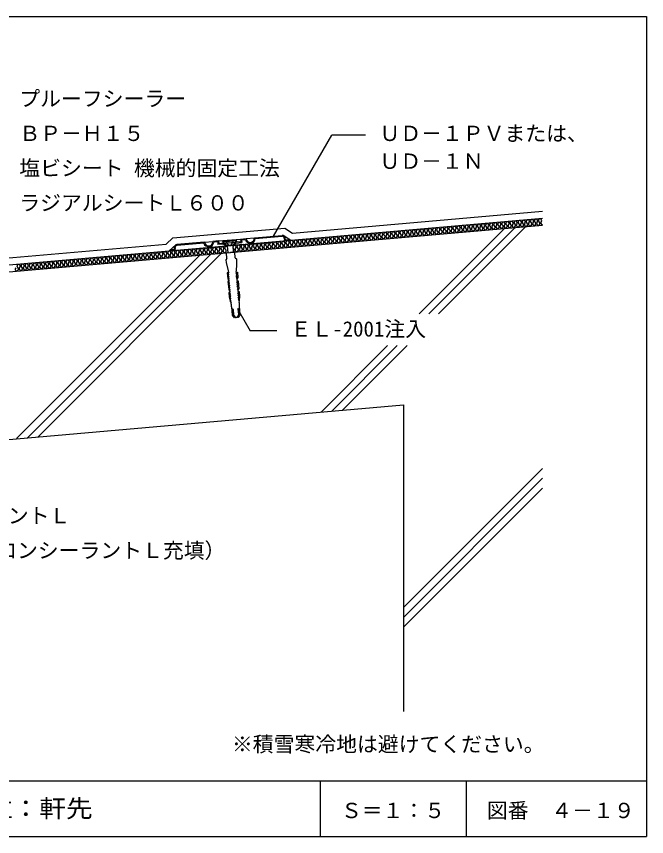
# Model space of a CAD drawing. Units: millimetres, scale not verified. Extents: x -406 to 394, y -616 to 614.
# Drawn here: x -60 to 394, y 24 to 614 of the extents above; entities that cross this region are included whole.
import ezdxf
from ezdxf.enums import TextEntityAlignment as Align

# ---------------------------------------------------------------- set-up
doc = ezdxf.new("R2010")
doc.units = ezdxf.units.MM
doc.header["$LTSCALE"] = 5
doc.linetypes.add('DASHED3', pattern=[4, 3, -1])
for name, color, linetype in [('2-2_in line', 7, 'Continuous'), ('2-4_out line', 2, 'Continuous'), ('2-6_鋼板・アングル', 2, 'Continuous'), ('2-7_ビス', 7, 'Continuous'), ('2-A_moji', 7, 'Continuous'), ('2-D_ハッチ他', 4, 'Continuous'), ('2-E_con他', 4, 'Continuous'), ('F-2', 7, 'Continuous'), ('F-5', 6, 'Continuous'), ('F-7', 1, 'Continuous'), ('F-A', 7, 'Continuous')]:
    doc.layers.add(name, color=color, linetype=linetype)
doc.styles.add('HG丸ｺﾞｼｯｸM-PRO', font='')
doc.styles.add('ＭＳ ゴシック', font='')
doc.styles.get('HG丸ｺﾞｼｯｸM-PRO').set_extended_font_data('HG丸ｺﾞｼｯｸM-PRO')
doc.styles.get('ＭＳ ゴシック').set_extended_font_data('MS Gothic')

msp = doc.modelspace()

# ---------------------------------------------------------------- linework, layer by layer
at = {"layer": '2-2_in line'}
for p, q in [((-225.389, 420.759), (318.787, 468.368)), ((-224.954, 415.778), (318.787, 463.349)), ((132.066, 456.048), (137.684, 452.524)), ((54.952, 449.301), (50.03, 444.855))]:
    msp.add_line(p, q, dxfattribs=at)
at = {"layer": '2-4_out line'}
for p, q in [((138.92, 457.651), (318.787, 473.387)), ((52.845, 454.136), (133.301, 461.175)), ((133.301, 461.175), (138.92, 457.651)), ((-170.006, 430.624), (47.924, 449.69)), ((52.845, 454.136), (47.924, 449.69)), ((-214.495, 296.235), (218.787, 334.142)), ((218.787, 334.142), (218.787, 113.521))]:
    msp.add_line(p, q, dxfattribs=at)
at = {"layer": '2-6_鋼板・アングル'}
for p, q in [((111.475, 454.246), (131.398, 455.989)), ((112.074, 453.696), (131.451, 455.391)), ((53.546, 445.163), (119.698, 450.95)), ((75.612, 451.108), (55.688, 449.365)), ((75.116, 450.463), (55.74, 448.768)), ((75.612, 451.108), (81.589, 451.631)), ((85.574, 451.98), (81.589, 451.631)), ((85.028, 451.33), (82.189, 451.082)), ((85.028, 451.33), (85.202, 449.338)), ((89.537, 449.717), (85.202, 449.338)), ((85.574, 451.98), (101.513, 453.374)), ((85.574, 451.98), (85.748, 449.988)), ((89.733, 450.336), (85.748, 449.988)), ((89.537, 449.717), (90.24, 449.127)), ((89.733, 450.336), (97.702, 451.033)), ((89.733, 450.336), (90.816, 449.427)), ((90.24, 449.127), (90.305, 448.379)), ((90.816, 449.427), (90.903, 448.431)), ((98.002, 450.457), (97.413, 449.755)), ((97.413, 449.755), (97.478, 449.006)), ((103.784, 449.558), (97.478, 449.006)), ((98.002, 450.457), (102.337, 450.837)), ((101.513, 453.374), (105.497, 453.723)), ((102.163, 452.829), (105.002, 453.077)), ((102.163, 452.829), (102.337, 450.837)), ((105.497, 453.723), (111.475, 454.246)), ((119.698, 450.95), (137.226, 452.484)), ((133.046, 453.222), (132.968, 454.119)), ((133.644, 453.274), (133.565, 454.171)), ((134.185, 452.82), (136.676, 453.038)), ((137.226, 452.484), (137.217, 452.583)), ((50.557, 444.901), (50.549, 445.001)), ((53.546, 445.163), (50.557, 444.901)), ((53.494, 445.76), (51.003, 445.542)), ((53.948, 446.302), (53.87, 447.199)), ((54.546, 446.354), (54.467, 447.251))]:
    msp.add_line(p, q, dxfattribs=at)
msp.add_lwpolyline([(101.513, 453.374), (101.687, 451.382), (97.702, 451.033), (96.793, 449.95), (96.88, 448.954)], dxfattribs=at)
for centre, radius, start, end in [((131.573, 453.997), 2, 4.99999, 94.99999), ((131.573, 453.997), 1.4, 4.99999, 94.99999), ((55.862, 447.373), 2, 94.99999, 184.99999), ((55.862, 447.373), 1.4, 94.99999, 184.99999), ((78.6, 451.37), 3.6, 194.59406, 355.40592), ((78.6, 451.37), 3, 184.99999, 4.99999), ((108.486, 453.985), 3.6, 194.59406, 355.40592), ((108.486, 453.985), 3, 184.99999, 4.99999), ((134.142, 453.318), 1.1, 184.99999, 274.99999), ((134.142, 453.318), 0.5, 184.99999, 274.99999), ((136.719, 452.54), 0.5, 4.99999, 94.99999), ((51.047, 445.044), 0.5, 94.99999, 184.99999), ((53.45, 446.258), 0.5, 274.99999, 4.99999), ((53.45, 446.258), 1.1, 274.99999, 4.99999)]:
    msp.add_arc(centre, radius, start, end, dxfattribs=at)
at = {"layer": '2-7_ビス'}
for p, q in [((88.582, 451.616), (88.626, 451.118)), ((98.588, 451.989), (88.626, 451.118)), ((88.626, 451.118), (91.74, 448.504)), ((95.974, 448.875), (91.74, 448.504)), ((91.865, 448.515), (92.301, 443.534)), ((95.85, 448.864), (96.286, 443.883)), ((98.588, 451.989), (95.974, 448.875)), ((92.847, 423.882), (92.847, 423.882)), ((92.847, 423.882), (92.847, 423.882)), ((99.16, 424.435), (99.16, 424.435)), ((99.16, 424.435), (99.16, 424.435)), ((94.212, 408.275), (94.716, 407.492)), ((100.526, 408.828), (100.166, 407.969))]:
    msp.add_line(p, q, dxfattribs=at)
at = {"layer": '2-7_ビス', "linetype": 'DASHED3'}
for p, q in [((91.067, 451.331), (91.023, 451.829)), ((91.067, 451.331), (92.308, 449.558)), ((96.147, 451.776), (95.232, 449.814)), ((96.147, 451.776), (96.104, 452.274))]:
    msp.add_line(p, q, dxfattribs=at)
at = {"layer": '2-7_ビス'}
for points in [[(98.588, 451.989), (98.544, 452.487), (88.582, 451.616)], [(91.662, 439.367), (91.305, 443.447), (94.293, 443.708)], [(97.639, 439.89), (97.282, 443.97), (94.293, 443.708)], [(91.662, 439.367), (90.986, 438.48), (91.169, 436.39), (92.074, 432.336), (92.351, 431.951), (92.311, 431.947), (92.469, 430.14), (92.972, 429.356)], [(97.639, 439.89), (98.458, 439.134), (98.641, 437.043), (98.453, 432.894), (98.248, 432.466), (98.288, 432.47), (98.446, 430.663), (98.086, 429.804)], [(92.864, 429.098), (91.89, 429.013), (92.259, 424.796), (92.842, 423.882), (92.847, 423.882)], [(93.047, 427.79), (92.47, 428.567), (92.427, 429.06)], [(93.184, 426.229), (92.606, 427.007), (92.565, 427.482), (92.911, 427.53)], [(93.264, 424.664), (92.743, 425.446), (92.701, 425.922), (93.046, 425.969)], [(98.237, 429.569), (99.212, 429.654), (99.581, 425.437), (99.165, 424.435), (99.16, 424.435)], [(98.284, 428.248), (98.718, 429.114), (98.675, 429.607)], [(98.421, 426.688), (98.855, 427.553), (98.813, 428.029), (98.464, 428.016)], [(98.614, 425.132), (98.991, 425.993), (98.95, 426.468), (98.601, 426.455)], [(99.16, 424.435), (99.115, 424.91), (98.797, 424.9)], [(92.973, 422.817), (92.436, 422.77), (92.941, 416.995), (93.53, 416.079)], [(92.847, 423.882), (92.809, 424.358), (93.124, 424.403)], [(93.593, 421.547), (93.016, 422.325), (92.973, 422.817)], [(93.73, 419.987), (93.152, 420.764), (93.111, 421.239), (93.456, 421.287)], [(93.867, 418.426), (93.289, 419.203), (93.247, 419.679), (93.593, 419.726)], [(98.831, 422.006), (99.264, 422.871), (99.221, 423.364)], [(98.967, 420.445), (99.401, 421.31), (99.359, 421.786), (99.011, 421.773)], [(99.104, 418.884), (99.537, 419.75), (99.496, 420.225), (99.148, 420.212)], [(99.221, 423.364), (99.758, 423.411), (100.263, 417.636), (99.843, 416.631)], [(93.655, 415.014), (93.119, 414.967), (93.402, 411.731), (94.212, 408.275), (94.171, 408.751), (94.477, 408.795)], [(93.946, 416.86), (93.426, 417.642), (93.384, 418.118), (93.729, 418.166)], [(93.53, 416.079), (93.492, 416.555), (93.81, 416.6)], [(94.276, 413.744), (93.699, 414.521), (93.655, 415.014)], [(94.381, 412.18), (93.83, 412.96), (93.794, 413.436), (94.139, 413.483)], [(99.297, 417.328), (99.674, 418.189), (99.632, 418.665), (99.284, 418.652)], [(99.843, 416.631), (99.798, 417.107), (99.477, 417.096)], [(99.513, 414.202), (99.947, 415.068), (99.904, 415.561)], [(99.682, 412.644), (100.088, 413.507), (100.042, 413.983), (99.694, 413.969)], [(99.904, 415.561), (100.441, 415.607), (100.724, 412.372), (100.526, 408.828), (100.484, 409.303), (100.175, 409.294)], [(94.485, 410.617), (93.951, 411.398), (93.914, 411.874), (94.245, 411.92)], [(94.599, 409.054), (94.079, 409.836), (94.039, 410.312), (94.359, 410.357)], [(94.608, 407.234), (94.474, 407.222), (94.542, 406.442), (94.692, 406.455), (94.832, 404.853), (94.838, 404.854)], [(99.85, 411.086), (100.241, 411.948), (100.195, 412.423), (99.86, 412.411)], [(100.009, 409.527), (100.386, 410.388), (100.343, 410.864), (100.02, 410.853)], [(100.317, 407.733), (100.451, 407.745), (100.519, 406.965), (100.37, 406.952), (100.51, 405.35), (100.504, 405.349)], [(94.917, 404.53), (95.436, 398.602), (95.931, 397.991), (97.045, 396.77), (97.193, 396.783), (95.941, 398.646), (95.595, 402.602)], [(96.176, 402.653), (96.522, 398.697), (97.775, 396.834), (98.39, 396.887)], [(99.568, 402.95), (99.914, 398.994), (99.004, 396.941), (98.39, 396.887)], [(100.482, 405.016), (101.001, 399.089), (100.619, 398.401), (99.734, 397.005), (99.586, 396.992), (100.495, 399.044), (100.149, 403.001)]]:
    msp.add_lwpolyline(points, dxfattribs=at)
at = {"layer": '2-7_ビス', "linetype": 'DASHED3'}
msp.add_arc((93.673, 450.792), 1.84, 222.11751, 327.88248, dxfattribs=at)
at = {"layer": '2-7_ビス'}
for centre, major_axis, start_param, end_param in [((92.839, 429.269), (0.015, -0.171), 0.06848, 2.1628795), ((92.843, 427.748), (0.02, -0.228), 0.2312026, 1.6765256), ((92.979, 426.187), (0.02, -0.228), 0.2312026, 1.6765256), ((98.233, 429.741), (0.015, -0.171), 4.1203058, 6.2147054), ((98.493, 428.242), (0.02, -0.228), 4.6066597, 6.0519827), ((98.63, 426.682), (0.02, -0.228), 4.6066597, 6.0519827), ((98.823, 425.126), (0.02, -0.228), 4.6066597, 6.0519827), ((92.872, 423.347), (0.047, -0.534), 0.0442118, 3.0973809), ((93.059, 424.622), (0.02, -0.228), 0.2312026, 1.6765256), ((93.389, 421.505), (0.02, -0.228), 0.2312026, 1.6765256), ((93.526, 419.944), (0.02, -0.228), 0.2312026, 1.6765256), ((99.228, 423.903), (0.047, -0.534), 3.1858044, 6.2389735), ((99.039, 422), (0.02, -0.228), 4.6066597, 6.0519827), ((99.176, 420.439), (0.02, -0.228), 4.6066597, 6.0519827), ((93.555, 415.543), (0.047, -0.534), 0.0442118, 3.0973809), ((93.662, 418.384), (0.02, -0.228), 0.2312026, 1.6765256), ((93.742, 416.818), (0.02, -0.228), 0.2312026, 1.6765256), ((94.072, 413.702), (0.02, -0.228), 0.2312026, 1.6765256), ((99.312, 418.878), (0.02, -0.228), 4.6066597, 6.0519827), ((99.506, 417.322), (0.02, -0.228), 4.6066597, 6.0519827), ((99.911, 416.099), (0.047, -0.534), 3.1858044, 6.2389735), ((99.722, 414.196), (0.02, -0.228), 4.6066597, 6.0519827), ((94.176, 412.138), (0.02, -0.228), 0.2312026, 1.6765256), ((94.281, 410.575), (0.02, -0.228), 0.2312026, 1.6765256), ((94.395, 409.012), (0.02, -0.228), 0.2312026, 1.6765256), ((94.58, 407.405), (0.015, -0.173), 0.0818475, 2.1771705), ((99.891, 412.638), (0.02, -0.228), 4.6066597, 6.0519827), ((100.059, 411.08), (0.02, -0.228), 4.6066597, 6.0519827), ((100.218, 409.521), (0.02, -0.228), 4.6066597, 6.0519827), ((100.315, 407.907), (0.015, -0.173), 4.1060148, 6.2013378), ((94.19, 404.502), (0.07, -0.797), 1.5261677, 1.947508), ((95.887, 402.618), (0.028, -0.32), 1.5390306, 4.6806232), ((99.859, 402.965), (0.028, -0.32), 1.6025621, 4.7441547), ((101.203, 405.115), (0.07, -0.797), 4.3356773, 4.7570176)]:
    msp.add_ellipse(centre, major_axis=major_axis, ratio=0.909574, start_param=start_param, end_param=end_param, dxfattribs=at)
at = {"layer": '2-A_moji'}
for p, q in [((125.241, 455.45), (167.175, 528.082)), ((191.449, 528.082), (167.175, 528.082)), ((100.27, 401.389), (108.329, 387.43)), ((127.541, 387.43), (108.329, 387.43))]:
    msp.add_line(p, q, dxfattribs=at)
at = {"layer": '2-D_ハッチ他'}
for centre, start, end in [((299.509, 465.134), 312.52351, 237.47649), ((302.442, 465.391), 312.52351, 237.47649), ((305.375, 465.647), 312.52351, 237.47649), ((308.308, 465.904), 312.52351, 237.47649), ((311.24, 466.16), 312.52351, 237.47649), ((314.173, 466.417), 312.52351, 237.47649), ((317.106, 466.674), 312.52351, 237.47649), ((232.057, 459.233), 312.52351, 237.47649), ((234.99, 459.489), 312.52351, 237.47649), ((237.922, 459.746), 312.52351, 237.47649), ((240.855, 460.003), 312.52351, 237.47649), ((243.788, 460.259), 312.52351, 237.47649), ((246.72, 460.516), 312.52351, 237.47649), ((249.653, 460.772), 312.52351, 237.47649), ((252.586, 461.029), 312.52351, 237.47649), ((254.219, 459.248), 132.52351, 57.47649), ((255.519, 461.285), 312.52351, 237.47649), ((257.152, 459.504), 132.52351, 57.47649), ((258.451, 461.542), 312.52351, 237.47649), ((260.085, 459.761), 132.52351, 57.47649), ((261.384, 461.799), 312.52351, 237.47649), ((263.017, 460.017), 132.52351, 57.47649), ((264.317, 462.055), 312.52351, 237.47649), ((265.95, 460.274), 132.52351, 57.47649), ((267.25, 462.312), 312.52351, 237.47649), ((268.883, 460.531), 132.52351, 57.47649), ((270.182, 462.568), 312.52351, 237.47649), ((271.816, 460.787), 132.52351, 57.47649), ((273.115, 462.825), 312.52351, 237.47649), ((274.748, 461.044), 132.52351, 57.47649), ((276.048, 463.081), 312.52351, 237.47649), ((277.681, 461.3), 132.52351, 57.47649), ((278.98, 463.338), 312.52351, 237.47649), ((280.614, 461.557), 132.52351, 57.47649), ((281.913, 463.595), 312.52351, 237.47649), ((283.547, 461.814), 132.52351, 57.47649), ((284.846, 463.851), 312.52351, 237.47649), ((286.479, 462.07), 132.52351, 57.47649), ((287.779, 464.108), 312.52351, 237.47649), ((289.412, 462.327), 132.52351, 57.47649), ((290.711, 464.364), 312.52351, 237.47649), ((292.345, 462.583), 132.52351, 57.47649), ((293.644, 464.621), 312.52351, 237.47649), ((295.277, 462.84), 132.52351, 57.47649), ((296.577, 464.878), 312.52351, 237.47649), ((298.21, 463.096), 132.52351, 57.47649), ((301.143, 463.353), 132.52351, 57.47649), ((304.076, 463.61), 132.52351, 57.47649), ((307.008, 463.866), 132.52351, 57.47649), ((309.941, 464.123), 132.52351, 57.47649), ((312.874, 464.379), 132.52351, 57.47649), ((315.806, 464.636), 132.52351, 57.47649), ((318.739, 464.892), 132.52351, 272.25956), ((164.604, 453.331), 312.52351, 237.47649), ((167.537, 453.588), 312.52351, 237.47649), ((170.47, 453.845), 312.52351, 237.47649), ((173.403, 454.101), 312.52351, 237.47649), ((176.335, 454.358), 312.52351, 237.47649), ((179.268, 454.614), 312.52351, 237.47649), ((182.201, 454.871), 312.52351, 237.47649), ((185.133, 455.127), 312.52351, 237.47649), ((186.767, 453.346), 132.52351, 57.47649), ((188.066, 455.384), 312.52351, 237.47649), ((189.7, 453.603), 132.52351, 57.47649), ((190.999, 455.641), 312.52351, 237.47649), ((192.632, 453.86), 132.52351, 57.47649), ((193.932, 455.897), 312.52351, 237.47649), ((195.565, 454.116), 132.52351, 57.47649), ((196.864, 456.154), 312.52351, 237.47649), ((198.498, 454.373), 132.52351, 57.47649), ((199.797, 456.41), 312.52351, 237.47649), ((201.43, 454.629), 132.52351, 57.47649), ((202.73, 456.667), 312.52351, 237.47649), ((204.363, 454.886), 132.52351, 57.47649), ((205.662, 456.924), 312.52351, 237.47649), ((207.296, 455.142), 132.52351, 57.47649), ((208.595, 457.18), 312.52351, 237.47649), ((210.229, 455.399), 132.52351, 57.47649), ((211.528, 457.437), 312.52351, 237.47649), ((213.161, 455.656), 132.52351, 57.47649), ((214.461, 457.693), 312.52351, 237.47649), ((216.094, 455.912), 132.52351, 57.47649), ((217.393, 457.95), 312.52351, 237.47649), ((219.027, 456.169), 132.52351, 57.47649), ((220.326, 458.206), 312.52351, 237.47649), ((221.959, 456.425), 132.52351, 57.47649), ((223.259, 458.463), 312.52351, 237.47649), ((224.892, 456.682), 132.52351, 57.47649), ((226.191, 458.72), 312.52351, 237.47649), ((227.825, 456.939), 132.52351, 57.47649), ((229.124, 458.976), 312.52351, 237.47649), ((230.758, 457.195), 132.52351, 57.47649), ((233.69, 457.452), 132.52351, 57.47649), ((236.623, 457.708), 132.52351, 57.47649), ((239.556, 457.965), 132.52351, 57.47649), ((242.488, 458.221), 132.52351, 57.47649), ((245.421, 458.478), 132.52351, 57.47649), ((248.354, 458.735), 132.52351, 57.47649), ((251.287, 458.991), 132.52351, 57.47649), ((97.152, 447.43), 312.52351, 237.47649), ((100.085, 447.687), 312.52351, 237.47649), ((103.017, 447.943), 312.52351, 237.47649), ((105.95, 448.2), 312.52351, 237.47649), ((108.883, 448.456), 312.52351, 237.47649), ((111.815, 448.713), 312.52351, 237.47649), ((114.748, 448.97), 312.52351, 237.47649), ((117.681, 449.226), 312.52351, 237.47649), ((119.314, 447.445), 132.52351, 57.47649), ((120.614, 449.483), 312.52351, 237.47649), ((122.247, 447.702), 132.52351, 57.47649), ((123.546, 449.739), 312.52351, 237.47649), ((125.18, 447.958), 132.52351, 57.47649), ((126.479, 449.996), 312.52351, 237.47649), ((128.112, 448.215), 132.52351, 57.47649), ((129.412, 450.252), 312.52351, 237.47649), ((131.045, 448.471), 132.52351, 57.47649), ((132.344, 450.509), 312.52351, 237.47649), ((133.978, 448.728), 132.52351, 57.47649), ((135.277, 450.766), 312.52351, 237.47649), ((136.911, 448.985), 132.52351, 57.47649), ((138.21, 451.022), 312.52351, 237.47649), ((139.843, 449.241), 132.52351, 57.47649), ((141.143, 451.279), 312.52351, 237.47649), ((142.776, 449.498), 132.52351, 57.47649), ((144.075, 451.535), 312.52351, 237.47649), ((145.709, 449.754), 132.52351, 57.47649), ((147.008, 451.792), 312.52351, 237.47649), ((148.641, 450.011), 132.52351, 57.47649), ((149.941, 452.049), 312.52351, 237.47649), ((151.574, 450.267), 132.52351, 57.47649), ((152.874, 452.305), 312.52351, 237.47649), ((154.507, 450.524), 132.52351, 57.47649), ((155.806, 452.562), 312.52351, 237.47649), ((157.44, 450.781), 132.52351, 57.47649), ((158.739, 452.818), 312.52351, 237.47649), ((160.372, 451.037), 132.52351, 57.47649), ((161.672, 453.075), 312.52351, 237.47649), ((163.305, 451.294), 132.52351, 57.47649), ((166.238, 451.55), 132.52351, 57.47649), ((169.171, 451.807), 132.52351, 57.47649), ((172.103, 452.064), 132.52351, 57.47649), ((175.036, 452.32), 132.52351, 57.47649), ((177.969, 452.577), 132.52351, 57.47649), ((180.901, 452.833), 132.52351, 57.47649), ((183.834, 453.09), 132.52351, 57.47649), ((29.699, 441.529), 312.52351, 237.47649), ((32.632, 441.785), 312.52351, 237.47649), ((35.565, 442.042), 312.52351, 237.47649), ((38.498, 442.299), 312.52351, 237.47649), ((41.43, 442.555), 312.52351, 237.47649), ((44.363, 442.812), 312.52351, 237.47649), ((47.296, 443.068), 312.52351, 237.47649), ((50.228, 443.325), 312.52351, 237.47649), ((51.862, 441.544), 132.52351, 57.47649), ((53.161, 443.581), 312.52351, 237.47649), ((54.795, 441.8), 132.52351, 57.47649), ((56.094, 443.838), 312.52351, 237.47649), ((57.727, 442.057), 132.52351, 57.47649), ((59.027, 444.095), 312.52351, 237.47649), ((60.66, 442.313), 132.52351, 57.47649), ((61.959, 444.351), 312.52351, 237.47649), ((63.593, 442.57), 132.52351, 57.47649), ((64.892, 444.608), 312.52351, 237.47649), ((66.525, 442.827), 132.52351, 57.47649), ((67.825, 444.864), 312.52351, 237.47649), ((69.458, 443.083), 132.52351, 57.47649), ((70.757, 445.121), 312.52351, 237.47649), ((72.391, 443.34), 132.52351, 57.47649), ((73.69, 445.377), 312.52351, 237.47649), ((75.324, 443.596), 132.52351, 57.47649), ((76.623, 445.634), 312.52351, 237.47649), ((78.256, 443.853), 132.52351, 57.47649), ((79.556, 445.891), 312.52351, 237.47649), ((81.189, 444.11), 132.52351, 57.47649), ((82.488, 446.147), 312.52351, 237.47649), ((84.122, 444.366), 132.52351, 57.47649), ((85.421, 446.404), 312.52351, 237.47649), ((87.054, 444.623), 132.52351, 57.47649), ((88.354, 446.66), 312.52351, 237.47649), ((89.987, 444.879), 132.52351, 57.47649), ((91.286, 446.917), 58.68203, 237.47649), ((95.853, 445.392), 289.36446, 57.47649), ((98.785, 445.649), 132.52351, 57.47649), ((101.718, 445.906), 132.52351, 57.47649), ((104.651, 446.162), 132.52351, 57.47649), ((107.583, 446.419), 132.52351, 57.47649), ((110.516, 446.675), 132.52351, 57.47649), ((113.449, 446.932), 132.52351, 57.47649), ((116.382, 447.189), 132.52351, 57.47649), ((-37.753, 435.627), 312.52351, 237.47649), ((-34.82, 435.884), 312.52351, 237.47649), ((-31.888, 436.141), 312.52351, 237.47649), ((-28.955, 436.397), 312.52351, 237.47649), ((-26.022, 436.654), 312.52351, 237.47649), ((-23.09, 436.91), 312.52351, 237.47649), ((-20.157, 437.167), 312.52351, 237.47649), ((-17.224, 437.424), 312.52351, 237.47649), ((-15.591, 435.642), 132.52351, 57.47649), ((-14.291, 437.68), 312.52351, 237.47649), ((-12.658, 435.899), 132.52351, 57.47649), ((-11.359, 437.937), 312.52351, 237.47649), ((-9.725, 436.156), 132.52351, 57.47649), ((-8.426, 438.193), 312.52351, 237.47649), ((-6.793, 436.412), 132.52351, 57.47649), ((-5.493, 438.45), 312.52351, 237.47649), ((-3.86, 436.669), 132.52351, 57.47649), ((-2.561, 438.706), 312.52351, 237.47649), ((-0.927, 436.925), 132.52351, 57.47649), ((0.372, 438.963), 312.52351, 237.47649), ((2.006, 437.182), 132.52351, 57.47649), ((3.305, 439.22), 312.52351, 237.47649), ((4.938, 437.438), 132.52351, 57.47649), ((6.238, 439.476), 312.52351, 237.47649), ((7.871, 437.695), 132.52351, 57.47649), ((9.17, 439.733), 312.52351, 237.47649), ((10.804, 437.952), 132.52351, 57.47649), ((12.103, 439.989), 312.52351, 237.47649), ((13.736, 438.208), 132.52351, 57.47649), ((15.036, 440.246), 312.52351, 237.47649), ((16.669, 438.465), 132.52351, 57.47649), ((17.969, 440.502), 312.52351, 237.47649), ((19.602, 438.721), 132.52351, 57.47649), ((20.901, 440.759), 312.52351, 237.47649), ((22.535, 438.978), 132.52351, 57.47649), ((23.834, 441.016), 312.52351, 237.47649), ((25.467, 439.235), 132.52351, 57.47649), ((26.767, 441.272), 312.52351, 237.47649), ((28.4, 439.491), 132.52351, 57.47649), ((31.333, 439.748), 132.52351, 57.47649), ((34.265, 440.004), 132.52351, 57.47649), ((37.198, 440.261), 132.52351, 57.47649), ((40.131, 440.517), 132.52351, 57.47649), ((43.064, 440.774), 132.52351, 57.47649), ((45.996, 441.031), 132.52351, 57.47649), ((48.929, 441.287), 132.52351, 57.47649), ((-59.581, 431.794), 132.52351, 57.47649), ((-58.282, 433.831), 312.52351, 237.47649), ((-56.649, 432.05), 132.52351, 57.47649), ((-55.349, 434.088), 312.52351, 237.47649), ((-53.716, 432.307), 132.52351, 57.47649), ((-52.417, 434.345), 312.52351, 237.47649), ((-50.783, 432.563), 132.52351, 57.47649), ((-49.484, 434.601), 312.52351, 237.47649), ((-47.851, 432.82), 132.52351, 57.47649), ((-46.551, 434.858), 312.52351, 237.47649), ((-44.918, 433.077), 132.52351, 57.47649), ((-43.619, 435.114), 312.52351, 237.47649), ((-41.985, 433.333), 132.52351, 57.47649), ((-40.686, 435.371), 312.52351, 237.47649), ((-39.052, 433.59), 132.52351, 57.47649), ((-36.12, 433.846), 132.52351, 57.47649), ((-33.187, 434.103), 132.52351, 57.47649), ((-30.254, 434.36), 132.52351, 57.47649), ((-27.322, 434.616), 132.52351, 57.47649), ((-24.389, 434.873), 132.52351, 57.47649), ((-21.456, 435.129), 132.52351, 57.47649), ((-18.523, 435.386), 132.52351, 57.47649)]:
    msp.add_arc(centre, 1.208, start, end, dxfattribs=at)
at = {"layer": '2-E_con他'}
for p, q in [((229.952, 399.473), (291.434, 460.956)), ((237.023, 399.473), (299.183, 461.634)), ((244.094, 399.473), (306.932, 462.312)), ((-44.25, 311.129), (87.757, 443.137)), ((-59.748, 309.773), (72.259, 441.781)), ((-51.999, 310.451), (80.008, 442.459)), ((159.427, 328.949), (207.166, 376.688)), ((167.176, 329.626), (214.237, 376.688)), ((174.925, 330.304), (221.308, 376.688)), ((218.787, 188.308), (318.787, 288.308)), ((218.787, 181.237), (318.787, 281.237)), ((218.787, 174.166), (318.787, 274.166))]:
    msp.add_line(p, q, dxfattribs=at)
at = {"layer": 'F-2'}
for p, q in [((158.787, 63.521), (158.787, 23.521)), ((263.787, 63.521), (263.787, 23.521))]:
    msp.add_line(p, q, dxfattribs=at)
at = {"layer": 'F-5'}
msp.add_line((-406.213, 63.521), (393.787, 63.521), dxfattribs=at)
at = {"layer": 'F-7'}
for p, q in [((-406.213, 613.521), (393.787, 613.521)), ((393.787, 613.521), (393.787, 23.521)), ((-406.213, 23.521), (393.787, 23.521))]:
    msp.add_line(p, q, dxfattribs=at)

# ---------------------------------------------------------------- texts
at = {"layer": '2-A_moji', "style": 'ＭＳ ゴシック'}
for s, p in [('プルーフシーラー', (-57.773, 545.582)), ('ＢＰ－Ｈ１５', (-57.773, 520.582)), ('ＵＤ－１ＰＶまたは、', (201.449, 520.582)), ('ＵＤ－１Ｎ', (201.449, 500.582)), ('塩ビシート 機械的固定工法', (-57.773, 495.582)), ('ラジアルシートＬ６００', (-57.773, 470.582)), ('ＥＬ-2001注入', (137.541, 379.93)), ('ロンシーラントＬ', (-141.076, 245.582)), ('Ｋ－１（ホルダー内、ロンシーラントＬ充填）', (-224.474, 220.582)), ('※積雪寒冷地は避けてください。', (95.281, 81.217))]:
    msp.add_text(s, height=11, dxfattribs=at).set_placement(p, align=Align.BOTTOM_LEFT)
at = {"layer": 'F-A', "style": 'HG丸ｺﾞｼｯｸM-PRO', "width": 1.1}
msp.add_text('部位：軒先', height=12.83, dxfattribs=at).set_placement((-101.213, 33.521), align=Align.BOTTOM_LEFT)
at = {"layer": 'F-A', "style": 'HG丸ｺﾞｼｯｸM-PRO'}
for s, p in [('Ｓ＝１：５', (173.787, 33.521)), ('図番', (278.787, 33.521)), ('４－１９', (325.204, 33.521))]:
    msp.add_text(s, height=11, dxfattribs=at).set_placement(p, align=Align.BOTTOM_LEFT)

doc.saveas('drawing.dxf')
